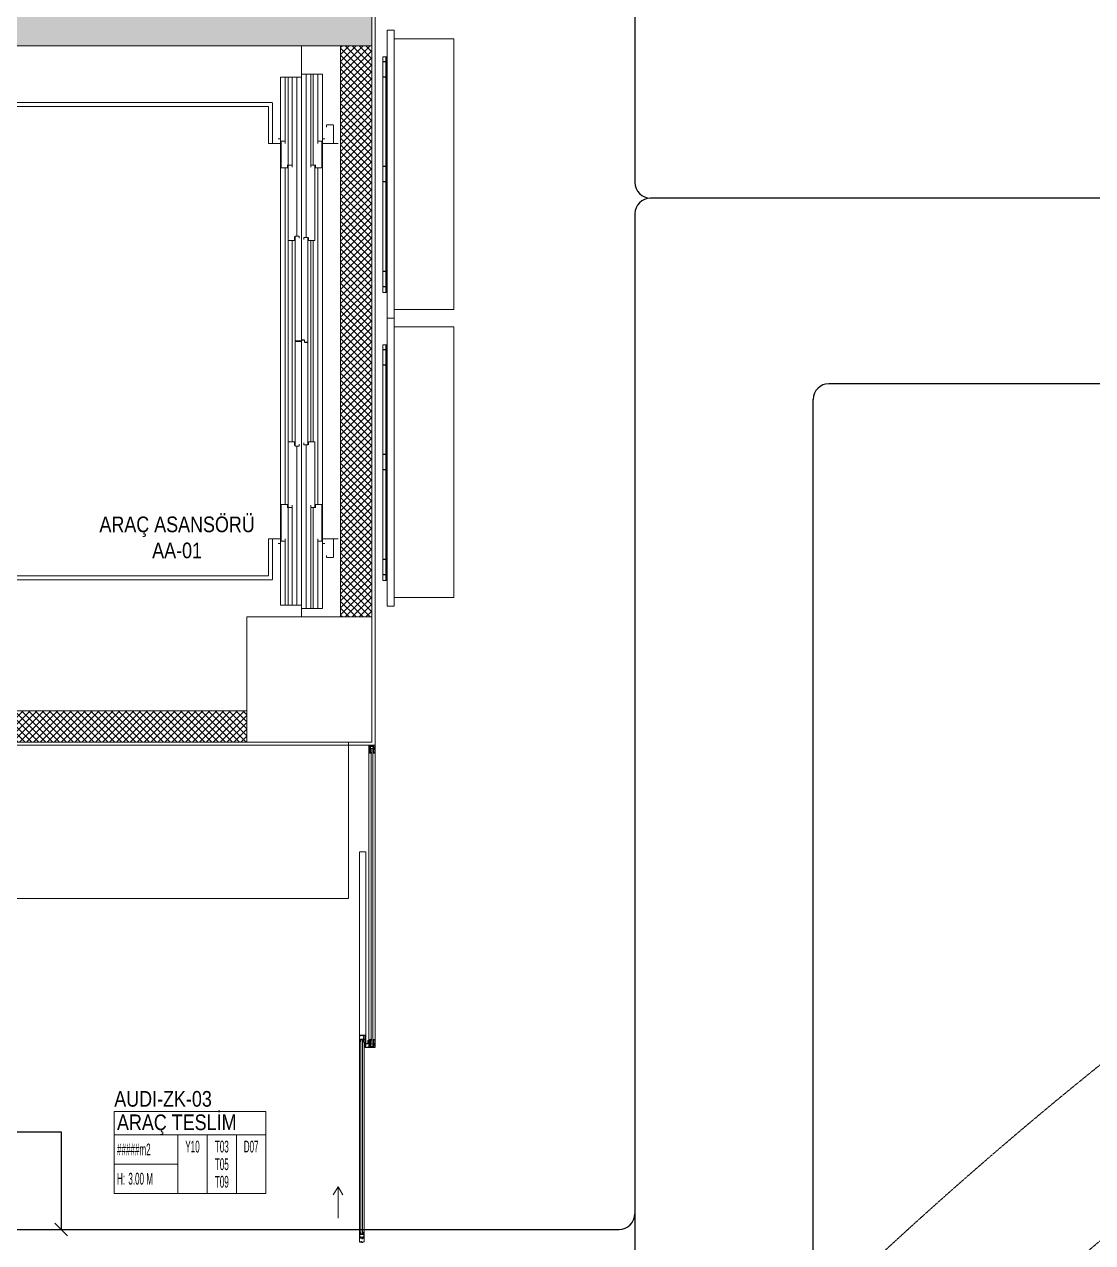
# Model space of a CAD drawing. Extents: x -1457 to 23780, y -2071 to 4205.
# Drawn here: x 1740 to 2423, y 1625 to 2404 of the extents above; entities that cross this region are included whole.
import ezdxf
from ezdxf.enums import TextEntityAlignment as Align

# ---------------------------------------------------------------- set-up
doc = ezdxf.new("R2010")
doc.units = 0
doc.header["$MEASUREMENT"] = 0
doc.linetypes.add('HIDDEN', pattern=[0.375, 0.25, -0.125])
doc.layers.get('0').update_dxf_attribs({"color": 9, "lineweight": 9})
for name, color, linetype, lineweight in [('10', 9, 'Continuous', 9), ('E-KABLO', 7, 'Continuous', 30), ('E-YAZI', 7, 'Continuous', 30), ('M-TEFRIS2-015', 129, 'Continuous', 9), ('M-TEFRIS2-015 @ 1', 129, 'Continuous', 9)]:
    doc.layers.add(name, color=color, linetype=linetype, lineweight=lineweight)
doc.styles.add('Arial', font='arial.ttf', dxfattribs={"height": 2.5})
doc.styles.add('MuuM_TEXT-STANDART', font='ARIALN.TTF')
pattern_1 = [(225, (-604.72494, -2171.82614), (-0.0883883476, 0.0883883476), []), (135, (-604.72494, -2171.82614), (0.0883883476, 0.0883883476), [])]

# ---------------------------------------------------------------- blocks, each defined once
blk = doc.blocks.new('0_arrow4')
for points in [[(-100, 0), (0, 0)], [(0, 0), (-26, 15)], [(0, 0), (-26, -15)]]:
    blk.add_lwpolyline(points)
blk = doc.blocks.new('HHIMA10-IZQUIERDA$0$JUHI08')
blk.add_lwpolyline([(27, 9.7, -0.414214), (26.8, 9.5), (26, 9.5), (26, 8.5), (27, 8.5), (26, 6), (26, 0), (23.5, -2.5), (22, -2.5), (21.5, -3), (21, -2.5), (20.5, -2.5), (20, -3), (19.5, -2.5), (19, -2.5), (18.5, -3), (18, -2.5), (17.5, -2.5), (17, -3), (16.5, -2.5), (14.3, -2.5, -0.377964), (11.7, -2.5), (7.5, -2.5), (7, -3), (6.5, -2.5), (2.5, -2.5), (0, 0), (0, 6), (-1, 8.5), (0, 8.5), (0, 9.5), (-0.8, 9.5, -0.414214), (-1, 9.7), (-1, 9.9, -0.339454), (0.1, 11.4), (7.1, 13.5, -1), (7.5, 12.1), (7.1, 12, 0.330788), (5, 9.2), (5, 7.5), (6.9, 5.6, -1), (6.2, 5), (5, 6.2), (5, 3.5), (6.9, 1.6, -1), (6.2, 1), (5, 2.2), (5, -1), (11.7, -1, 0.377964), (14.3, -1), (21, -1), (21, 2.2), (19.8, 1, -1), (19.1, 1.6), (21, 3.5), (21, 6.2), (19.8, 5, -1), (19.1, 5.6), (21, 7.5), (21, 9.2, 0.330788), (18.9, 12), (18.5, 12.1, -1), (18.9, 13.5), (25.9, 11.4, -0.339454), (27, 9.9)], format="xyb", close=True)
for points in [[(3.5, 8), (3.5, 11), (1.5, 10.5), (1.5, 8)], [(3.5, 3.8), (3.5, 6.8), (1.5, 6.8), (1.5, 3.8)], [(2.5, -0.5), (3.5, -0.5), (3.5, 2.5), (1.5, 2.5), (1.5, 0.5)], [(22.5, 11), (22.5, 8), (24.5, 8), (24.5, 10.5)], [(22.5, 6.8), (22.5, 3.8), (24.5, 3.8), (24.5, 6.8)], [(24.5, 0.5), (23.5, -0.5), (22.5, -0.5), (22.5, 2.5), (24.5, 2.5)]]:
    blk.add_lwpolyline(points, close=True)
blk = doc.blocks.new('0_roomno2')
blk.add_lwpolyline([(19.38, -10.5), (0, -10.5), (0, 0), (19.38, 0)], close=True)
for points in [[(0, -3), (19.38, -3)], [(8.12, -3), (8.12, -10.5)], [(11.88, -3), (11.88, -10.5)], [(15.62, -3), (15.62, -10.5)], [(0, -6.75), (8.12, -6.75)]]:
    blk.add_lwpolyline(points)
at = {"style": 'MuuM_TEXT-STANDART', "width": 0.6}
blk.add_text('H:', height=1.5, dxfattribs=at).set_placement((0.35, -8.61), align=Align.MIDDLE_LEFT)
at = {"style": 'Arial'}
blk.add_attdef('ODANO', (0, 1.17), '', height=2, dxfattribs=at)
blk.add_attdef('MEKANADI', text='', height=2, dxfattribs=at).set_placement((0.35, -3), align=Align.BOTTOM_LEFT)
at = {"style": 'MuuM_TEXT-STANDART', "width": 0.6}
for tag, p in [('M2', (0.35, -4.88)), ('TEMIZTAVANYUKSEKLIGI', (1.8, -8.61))]:
    blk.add_attdef(tag, text='', height=1.5, dxfattribs=at).set_placement(p, align=Align.MIDDLE_LEFT)
for tag, p in [('YER01', (10, -4.5)), ('TAVAN01', (13.75, -4.5)), ('DUVAR01', (17.5, -4.5)), ('YER02', (10, -6.75)), ('TAVAN02', (13.75, -6.75)), ('DUVAR02', (17.5, -6.75)), ('YER03', (10, -9)), ('TAVAN03', (13.75, -9)), ('DUVAR03', (17.5, -9))]:
    blk.add_attdef(tag, text='', height=1.5, dxfattribs=at).set_placement(p, align=Align.MIDDLE_CENTER)
blk = doc.blocks.new('p-kolon_80x80')
blk.add_lwpolyline([(-40, -40), (40, -40), (40, 40), (-40, 40)], close=True)
blk = doc.blocks.new('p-strahle-alüminyumdoğramaprofili')
at = {"layer": '10'}
h = blk.add_hatch(dxfattribs=at)
h.set_pattern_fill('NET', color=256, angle=315, style=0)
h.set_pattern_definition(pattern_1)
h.paths.add_polyline_path([(-4.62, 2.65), (-4.68, 2.65), (-4.72, 2.75), (-4.72, 2.8), (-4.69, 2.8), (-4.69, 2.92), (-4.98, 2.92), (-4.98, 2.8), (-4.95, 2.8), (-4.99, 2.65), (-5.08, 2.66), (-5.25, 2.28), (-5.14, 2.28), (-5.14, 2.33), (-4.98, 2.52, 0.2599), (-4.9, 2.28), (-4.66, 2.28, 0.382682)])
h.paths.add_polyline_path([(-4.86, 2.52), (-4.67, 2.52, -2.16717)], flags=16)
h = blk.add_hatch(dxfattribs=at)
h.set_pattern_fill('NET', color=256, angle=315, style=0)
h.set_pattern_definition(pattern_1)
h.paths.add_polyline_path([(-4.62, 0.88), (-4.68, 0.88), (-4.72, 0.77), (-4.72, 0.73), (-4.69, 0.73), (-4.69, 0.6), (-4.98, 0.6), (-4.98, 0.73), (-4.95, 0.73), (-4.99, 0.88), (-5.08, 0.87), (-5.25, 1.24), (-5.14, 1.24), (-5.14, 1.2), (-4.98, 1.01, -0.2599), (-4.9, 1.24), (-4.66, 1.24, -0.382682)])
h.paths.add_polyline_path([(-4.86, 1), (-4.67, 1, 2.16717)], flags=16)
h = blk.add_hatch(dxfattribs=at)
h.set_pattern_fill('NET', color=256, angle=315, style=0)
h.set_pattern_definition([(225, (-608.45214, -2173.53612), (-0.0883883476, 0.0883883476), []), (135, (-608.45214, -2173.53612), (0.0883883476, 0.0883883476), [])])
h.paths.add_polyline_path([(-3.45, 2.28), (-3.45, 2.57), (-4.49, 2.57), (-4.49, 2.28)])
h = blk.add_hatch(dxfattribs=at)
h.set_pattern_fill('NET', color=256, angle=315, style=0)
h.set_pattern_definition([(225, (-608.45214, -2180.04526), (-0.0883883476, 0.0883883476), []), (135, (-608.45214, -2180.04526), (0.0883883476, 0.0883883476), [])])
h.paths.add_polyline_path([(-3.45, 0.93), (-3.45, 1.24), (-4.49, 1.24), (-4.49, 0.93)])
h = blk.add_hatch(dxfattribs=at)
h.set_pattern_fill('NET', color=256, angle=315, style=0)
h.set_pattern_definition([(225, (-629.50454, -2177.58922), (-0.0883883476, 0.0883883476), []), (135, (-629.50454, -2177.58922), (0.0883883476, 0.0883883476), [])])
h.paths.add_polyline_path([(0, 0.68), (0, 1.75), (-0.18, 1.75), (-0.18, 0.68)])
for points in [[(-5.08, 2.66), (-5.25, 2.28)], [(-5.09, 0.88), (-5.25, 1.24)], [(-4.98, 2.52), (-5.14, 2.33), (-5.14, 2.28)], [(-4.98, 1.01), (-5.14, 1.2), (-5.14, 1.24)], [(-4.92, 3.6), (-4.92, 3.16), (-4.61, 3.16), (-4.61, 2.87), (-4.52, 2.87), (-4.62, 2.65), (-4.68, 2.65), (-4.72, 2.75), (-4.72, 2.8), (-4.69, 2.8), (-4.69, 3.05), (-4.98, 3.05), (-4.98, 2.8), (-4.95, 2.8), (-4.99, 2.65), (-5.08, 2.66), (-5.07, 3.76), (-0.11, 3.76)], [(-4.69, 2.92), (-4.98, 2.92)], [(-4.71, 0.6), (-4.98, 0.6)], [(-2.83, 0.2), (-2.67, 0.2), (-2.67, -0.04), (-4.87, -0.04), (-4.87, 0.19), (-4.57, 0.19), (-4.57, 0.73), (-2.67, 0.73)], [(-4.52, 2.87), (-4.49, 2.87), (-4.49, 2.26)], [(-4.49, 0.93), (-4.49, 0.93), (-4.49, 1.26)], [(-3.45, 2.26), (-3.45, 2.57)], [(-3.45, 1.26), (-3.45, 0.93)], [(-2.08, 0.93), (-2.08, 2.57)], [(-0.18, 0.68), (0, 0.68), (0, 1.75)], [(-0.18, 1.75), (0, 1.75)]]:
    blk.add_lwpolyline(points, dxfattribs=at)
for points in [[(-0.18, 2.74), (-0.18, 2.21), (0, 2.21), (0, 2.08), (-0.18, 2.08), (-0.18, 0.43), (0, 0.43), (0, 0), (-0.12, 0), (-0.12, -0.24), (-5.09, -0.24), (-5.09, 0.88), (-4.98, 0.88), (-4.94, 0.7), (-4.99, 0.7), (-4.99, 0.33), (-4.71, 0.33), (-4.71, 0.88), (-4.56, 0.88), (-4.52, 0.93), (-1.28, 0.93), (-1.2, 1.22), (-0.9, 1.22), (-0.9, 0.62), (-0.58, 0.62), (-0.58, 2.74)], [(-2.03, 0.78), (-1.35, 0.78), (-1.35, 0.08), (-1.28, 0.04), (-1.28, -0.04), (-2.09, -0.04), (-2.09, 0.1), (-2.03, 0.15)]]:
    blk.add_lwpolyline(points, close=True, dxfattribs=at)
for points in [[(-0.57, 3.26), (-0.57, 3.62), (-4.89, 3.62), (-4.89, 3.65, 0.561743), (-4.97, 3.66, 0.595966), (-4.92, 3.6, -2.204878)], [(-4.67, 2.52), (-4.86, 2.52, 1)], [(-4.67, 1), (-4.86, 1, -1)], [(-4.61, 2.87), (-4.49, 3.45, -0.833203), (-4.18, 3.44, -0.447088)], [(-4.49, 2.57), (-1.23, 2.57, -0.414214), (-0.9, 2.25), (-0.9, 1.22)], [(-4.18, 3.44), (-4.18, 2.99, 0.414214), (-4.07, 2.89), (-0.82, 2.89), (-0.82, 3.62)], [(-2.67, 0.73), (-2.67, 0.32), (-2.83, 0.32, 1), (-2.83, 0.2, -1)], [(-0.11, 3.76), (-0.11, 3.62), (-0.45, 3.62), (-0.45, 3.14, -1), (-0.66, 3.14)], [(-0.66, 3.14, -0.305404), (-0.57, 3.26, -5.773092)]]:
    blk.add_lwpolyline(points, format="xyb", dxfattribs=at)
for centre, radius, start, end in [((-4.73, 2.47), 0.253, 168.66756, 234.12581), ((-4.73, 1.06), 0.253, 125.87419, 191.33244), ((-4.77, 2.44), 0.125, 139.54015, 40.45985), ((-4.77, 1.08), 0.125, 319.54015, 220.45985), ((-4.84, 2.48), 0.273, 305.97376, 36.42893), ((-4.84, 1.04), 0.273, 323.57107, 54.02624)]:
    blk.add_arc(centre, radius, start, end, dxfattribs=at)

msp = doc.modelspace()

# ---------------------------------------------------------------- hatches: boundary and pattern name
at = {"layer": 'M-TEFRIS2-015', "linetype": 'HIDDEN', "lineweight": 0}
h = msp.add_hatch(dxfattribs=at)
h.set_pattern_fill('ANSI33', color=256, scale=25, style=0)
h.paths.add_polyline_path([(1222.5, 2515), (1757.5, 2515), (1757.5, 2430), (1962.5, 2430), (1962.5, 2390), (1717.5, 2390), (1717.5, 2475), (1212.5, 2475), (1212.5, 2390), (1162.5, 2390), (1162.5, 2515), (1162.5, 2825), (1962.5, 2825), (1962.5, 2785), (1212.5, 2785), (1212.5, 2515)])
h = msp.add_hatch(dxfattribs=at)
h.set_pattern_fill('ANSI37', color=256, scale=25, style=0)
h.paths.add_polyline_path([(1942.5, 2390), (1962.5, 2390), (1962.5, 2025), (1942.5, 2025)])
h = msp.add_hatch(dxfattribs=at)
h.set_pattern_fill('ANSI37', color=256, scale=25, style=0)
h.paths.add_polyline_path([(1262.5, 1945), (1882.5, 1945), (1882.5, 1965), (1262.5, 1965)])

# ---------------------------------------------------------------- linework, layer by layer
at = {"layer": 'E-KABLO', "color": 6}
for p, q in [((2130.52, 2691.05), (2130.52, 2302.69)), ((4696.75, 2292.69), (2140.52, 2292.69)), ((2130.52, 2282.69), (2130.52, 1069.91)), ((4583.26, 2174.05), (2254.51, 2174.05)), ((2244.51, 935.67), (2244.51, 2164.05)), ((1657.76, 1633.58), (2120.52, 1633.58))]:
    msp.add_line(p, q, dxfattribs=at)
at = {"layer": 'E-KABLO'}
msp.add_line((1763.93, 1696.04), (1763.93, 1633.58), dxfattribs=at)
at = {"layer": 'E-KABLO', "color": 6}
for centre, start, end in [((2140.52, 2302.69), 180, 270), ((2140.52, 2282.69), 90, 180), ((2254.51, 2164.05), 90, 180), ((2120.52, 1643.58), 270, 0)]:
    msp.add_arc(centre, 10, start, end, dxfattribs=at)
at = {"layer": 'E-YAZI'}
for p, q in [((1640.3, 1696.04), (1763.93, 1696.04)), ((1759.89, 1637.63), (1767.97, 1629.54))]:
    msp.add_line(p, q, dxfattribs=at)
at = {"layer": 'M-TEFRIS2-015', "linetype": 'HIDDEN', "lineweight": 0}
for p, q in [((1972.3, 2400), (1976.8, 2400)), ((1972.3, 2216), (1972.3, 2400)), ((1976.8, 2400), (1976.8, 2216)), ((1976.8, 2394.5), (2014.8, 2394.5)), ((1976.8, 2221.5), (1976.8, 2394.5)), ((2014.8, 2394.5), (2014.8, 2221.5)), ((1969.5, 2382.99), (1972, 2382.99)), ((1969.5, 2232.34), (1969.5, 2382.99)), ((1971.5, 2380), (1971.5, 2382.99)), ((1972, 2380), (1972, 2382.99)), ((1969.5, 2379.8), (1969.5, 2380)), ((1970, 2379.8), (1970, 2380)), ((1970, 2380), (1972.3, 2380)), ((1970, 2379.8), (1972.3, 2379.8)), ((1971.5, 2370.2), (1971.5, 2379.8)), ((1972, 2370.2), (1972, 2379.8)), ((1917.5, 2370), (1904, 2370)), ((1904, 2370), (1904, 2032.5)), ((1907, 2370), (1907, 2329)), ((1909, 2370), (1909, 2313.8)), ((1911.5, 2370), (1911.5, 2313.8)), ((1914.5, 2370), (1914.5, 2268.45)), ((1917.5, 2372), (1931, 2372)), ((1917.5, 2372), (1917.5, 2030.5)), ((1917.5, 2370), (1917.5, 2032.5)), ((1920.5, 2372), (1920.5, 2267.6)), ((1923.5, 2372), (1923.5, 2313.8)), ((1925, 2372), (1925, 2313.8)), ((1928, 2372), (1928, 2329)), ((1931, 2372), (1931, 2030.5)), ((1969.5, 2370.2), (1969.5, 2370)), ((1970, 2370), (1970, 2370.2)), ((1970, 2370.2), (1972.3, 2370.2)), ((1970, 2370), (1972.3, 2370)), ((1971.5, 2313), (1971.5, 2370)), ((1972, 2313), (1972, 2370)), ((1249, 2353.8), (1899, 2353.8)), ((1899, 2327.5), (1899, 2353.8)), ((1251.5, 2351.3), (1896.5, 2351.3)), ((1896.5, 2327.5), (1896.5, 2351.3)), ((1899, 2327.5), (1896.5, 2327.5)), ((1938, 2327.5), (1941, 2327.5)), ((1969.5, 2312.8), (1969.5, 2313)), ((1970, 2312.8), (1970, 2313)), ((1970, 2313), (1972.3, 2313)), ((1970, 2312.8), (1972.3, 2312.8)), ((1971.5, 2303.2), (1971.5, 2312.8)), ((1972, 2303.2), (1972, 2312.8)), ((1907, 2312), (1907, 2096.8)), ((1928, 2312), (1928, 2096.8)), ((1969.5, 2303.2), (1969.5, 2303)), ((1970, 2303.2), (1972.3, 2303.2)), ((1970, 2303), (1970, 2303.2)), ((1970, 2303), (1972.3, 2303)), ((1971.5, 2246), (1971.5, 2303)), ((1972, 2246), (1972, 2303)), ((1909, 2265.6), (1909, 2137)), ((1911.5, 2265.6), (1911.5, 2137)), ((1923.5, 2265.6), (1923.5, 2137)), ((1925, 2265.6), (1925, 2137)), ((1969.5, 2245.8), (1969.5, 2246)), ((1970, 2245.8), (1970, 2246)), ((1970, 2246), (1972.3, 2246)), ((1970, 2245.8), (1972.3, 2245.8)), ((1971.5, 2236.2), (1971.5, 2245.8)), ((1972, 2236.2), (1972, 2245.8)), ((1969.5, 2236.2), (1969.5, 2236)), ((1970, 2236.2), (1972.3, 2236.2)), ((1970, 2236), (1970, 2236.2)), ((1970, 2236), (1972.3, 2236)), ((1971.5, 2232.34), (1971.5, 2236)), ((1972, 2232.34), (1972, 2236)), ((1972, 2232.34), (1969.5, 2232.34)), ((2014.8, 2221.5), (1976.8, 2221.5)), ((1972.3, 2216), (1976.8, 2216)), ((1972.3, 2216), (1976.8, 2216)), ((1972.3, 2032), (1972.3, 2216)), ((1976.8, 2216), (1976.8, 2032)), ((1976.8, 2210.5), (2014.8, 2210.5)), ((1976.8, 2037.5), (1976.8, 2210.5)), ((2014.8, 2210.5), (2014.8, 2037.5)), ((1969.5, 2198.99), (1972, 2198.99)), ((1969.5, 2048.34), (1969.5, 2198.99)), ((1969.5, 2195.8), (1969.5, 2196)), ((1970, 2195.8), (1970, 2196)), ((1970, 2196), (1972.3, 2196)), ((1970, 2195.8), (1972.3, 2195.8)), ((1971.5, 2196), (1971.5, 2198.99)), ((1971.5, 2186.2), (1971.5, 2195.8)), ((1972, 2196), (1972, 2198.99)), ((1972, 2186.2), (1972, 2195.8)), ((1969.5, 2186.2), (1969.5, 2186)), ((1970, 2186), (1970, 2186.2)), ((1970, 2186.2), (1972.3, 2186.2)), ((1970, 2186), (1972.3, 2186)), ((1971.5, 2129), (1971.5, 2186)), ((1972, 2129), (1972, 2186)), ((1914.5, 2134.15), (1914.5, 2032.5)), ((1920.5, 2135), (1920.5, 2030.5)), ((1969.5, 2128.8), (1969.5, 2129)), ((1970, 2128.8), (1970, 2129)), ((1970, 2129), (1972.3, 2129)), ((1970, 2128.8), (1972.3, 2128.8)), ((1971.5, 2119.2), (1971.5, 2128.8)), ((1972, 2119.2), (1972, 2128.8)), ((1969.5, 2119.2), (1969.5, 2119)), ((1970, 2119.2), (1972.3, 2119.2)), ((1970, 2119), (1970, 2119.2)), ((1970, 2119), (1972.3, 2119)), ((1971.5, 2062), (1971.5, 2119)), ((1972, 2062), (1972, 2119)), ((1909, 2095), (1909, 2032.5)), ((1911.5, 2095), (1911.5, 2032.5)), ((1923.5, 2095), (1923.5, 2030.5)), ((1925, 2095), (1925, 2030.5)), ((1899, 2075), (1896.5, 2075)), ((1896.5, 2075), (1896.5, 2051.3)), ((1899, 2075), (1899, 2048.8)), ((1907, 2073.5), (1907, 2032.5)), ((1928, 2073.5), (1928, 2030.5)), ((1938, 2075), (1941, 2075)), ((1969.5, 2061.8), (1969.5, 2062)), ((1970, 2061.8), (1970, 2062)), ((1970, 2062), (1972.3, 2062)), ((1970, 2061.8), (1972.3, 2061.8)), ((1971.5, 2052.2), (1971.5, 2061.8)), ((1972, 2052.2), (1972, 2061.8)), ((1899, 2048.8), (1249, 2048.8)), ((1896.5, 2051.3), (1251.5, 2051.3)), ((1969.5, 2052.2), (1969.5, 2052)), ((1972, 2048.34), (1969.5, 2048.34)), ((1970, 2052.2), (1972.3, 2052.2)), ((1970, 2052), (1970, 2052.2)), ((1970, 2052), (1972.3, 2052)), ((1971.5, 2048.34), (1971.5, 2052)), ((1972, 2048.34), (1972, 2052)), ((1904, 2032.5), (1917.5, 2032.5)), ((2014.8, 2037.5), (1976.8, 2037.5)), ((1917.5, 2030.5), (1931, 2030.5)), ((1972.3, 2032), (1976.8, 2032)), ((1954.5, 1631.89), (1954.5, 1753.72)), ((1956.51, 1754.8), (1955.51, 1754.8)), ((1955.51, 1754.8), (1955.51, 1630.78)), ((1956.51, 1754.8), (1956.51, 1630.78)), ((1957.5, 1631.89), (1957.5, 1754.57)), ((1958.27, 1751.85), (1957.64, 1751.96)), ((1957.64, 1751.55), (1958.27, 1751.64)), ((1956.51, 1630.78), (1955.51, 1630.78))]:
    msp.add_line(p, q, dxfattribs=at)
for points in [[(1222.5, 2515), (1757.5, 2515), (1757.5, 2430), (1962.5, 2430), (1962.5, 2390), (1717.5, 2390), (1717.5, 2475), (1212.5, 2475), (1212.5, 2390), (1162.5, 2390), (1162.5, 2515), (1162.5, 2825), (1962.5, 2825), (1962.5, 2785), (1212.5, 2785), (1212.5, 2515)], [(1942.5, 2390), (1962.5, 2390), (1962.5, 2025), (1942.5, 2025)], [(1262.5, 1945), (1882.5, 1945), (1882.5, 1965), (1262.5, 1965)], [(1947.5, 1845), (1182.5, 1845), (1182.5, 1945), (1947.5, 1945)], [(1958.38, 1752.08), (1958.27, 1752.08), (1958.27, 1751.42), (1958.38, 1751.42)], [(1956.06, 1627.73), (1956.09, 1627.66), (1956.12, 1627.58), (1956.17, 1627.53), (1956.21, 1627.5), (1956.26, 1627.5), (1956.61, 1627.96), (1956.97, 1627.96), (1956.97, 1628.27), (1956.61, 1628.27), (1956.61, 1628.47), (1956.8, 1628.47), (1956.8, 1628.49), (1956.8, 1628.53), (1956.6, 1628.72), (1955.35, 1628.72), (1955.15, 1628.53), (1955.15, 1628.49), (1955.15, 1628.47), (1955.33, 1628.47), (1955.33, 1628.27), (1955.03, 1628.27), (1955.03, 1627.96), (1955.25, 1627.92), (1955.41, 1627.92), (1955.44, 1628.05), (1955.49, 1628.2), (1955.53, 1628.26), (1955.62, 1628.34), (1955.72, 1628.41), (1955.79, 1628.42), (1955.89, 1628.41), (1955.94, 1628.38), (1955.96, 1628.32), (1955.99, 1628.04), (1956.03, 1627.83)]]:
    msp.add_lwpolyline(points, close=True, dxfattribs=at)
for points in [[(1182.5, 1943), (1964.5, 1943), (1964.5, 2480), (1962.5, 2480)], [(1917.5, 2390), (1917.5, 2025)], [(1932.5, 2330.5), (1931, 2330.5), (1931, 2327.5), (1938, 2327.5), (1938, 2339.5), (1933.5, 2339.5), (1933.5, 2338)], [(1902.5, 2330.5), (1904, 2330.5), (1904, 2327.5), (1899, 2327.5)], [(1908.5, 2314), (1908.5, 2312), (1904.5, 2312), (1904.5, 2329), (1907, 2329), (1907, 2327.5)], [(1926.5, 2314), (1926.5, 2312), (1930.5, 2312), (1930.5, 2329), (1928, 2329), (1928, 2327.5)], [(1913, 2268.1), (1913, 2265.6), (1909, 2265.6), (1909, 2313.8), (1911.5, 2313.8), (1911.5, 2312.3)], [(1922, 2267.6), (1922, 2265.6), (1926, 2265.6), (1926, 2313.8), (1923.5, 2313.8), (1923.5, 2312.3)], [(1917.5, 2202.95), (1917.5, 2201.45), (1913.5, 2201.45), (1913.5, 2268.45), (1916, 2268.45), (1916, 2266.95)], [(1917.5, 2203.6), (1917.5, 2202.1), (1919.5, 2202.1), (1919.5, 2200.6), (1921.5, 2200.6), (1921.5, 2267.6), (1919, 2267.6), (1919, 2266.1)], [(1917.5, 2199.65), (1917.5, 2201.15), (1913.5, 2201.15), (1913.5, 2134.15), (1916, 2134.15), (1916, 2135.65)], [(1917.5, 2200.5), (1917.5, 2202), (1919.4, 2202), (1919.4, 2200.5), (1921.5, 2200.5), (1921.5, 2135), (1919, 2135), (1919, 2136.5)], [(1913, 2134.5), (1913, 2137), (1909, 2137), (1909, 2095), (1911.5, 2095), (1911.5, 2096.5)], [(1922, 2135), (1922, 2137), (1926, 2137), (1926, 2095), (1923.5, 2095), (1923.5, 2096.5)], [(1908.5, 2094.8), (1908.5, 2096.8), (1904.5, 2096.8), (1904.5, 2073.5), (1907, 2073.5), (1907, 2075)], [(1926.5, 2094.8), (1926.5, 2096.8), (1930.5, 2096.8), (1930.5, 2073.5), (1928, 2073.5), (1928, 2075)], [(1902.5, 2072), (1904, 2072), (1904, 2075), (1899, 2075)], [(1932.5, 2072), (1931, 2072), (1931, 2075), (1938, 2075), (1938, 2063), (1933.5, 2063), (1933.5, 2064.5)], [(1962, 1751.96), (1962, 1941.04)], [(1963, 1941.04), (1963, 1751.96)], [(1960.5, 1754.95), (1960.5, 1938.05)], [(1964.5, 1754.95), (1964.5, 1938.04)], [(1954.5, 1757.12), (1954.5, 1875), (1958.6, 1875), (1958.6, 1757.12)]]:
    msp.add_lwpolyline(points, dxfattribs=at)
for points in [[(1754.32, 730, -0.342283), (4527.5, 2199.66, -0.342283)], [(1956.11, 1625.08, -0.068877), (1955.98, 1625.54, -0.025103), (1955.95, 1625.82, 0.44249), (1955.77, 1625.92), (1955.7, 1625.91), (1955.52, 1625.76), (1955.42, 1625.55), (1955.39, 1625.42), (1955.24, 1625.42), (1955.01, 1625.46), (1954.99, 1625.46), (1954.99, 1625.39, -0.365977), (1954.49, 1625.98), (1954.49, 1754.62, -0.414214), (1955.09, 1755.22), (1955.94, 1755.22), (1955.99, 1755.17), (1956.04, 1755.22), (1957.04, 1755.22), (1957.09, 1755.17), (1957.14, 1755.22), (1957.99, 1755.22, -0.414214), (1958.59, 1754.62), (1958.59, 1754.62), (1958.59, 1752.69, -1), (1958.44, 1752.69), (1958.44, 1754.62), (1958.41, 1754.77), (1958.19, 1754.77, -1), (1958.19, 1754.87), (1958.31, 1754.87, 0.63755), (1958.33, 1754.91), (1957.99, 1755.07), (1957.59, 1755.07, 1), (1957.59, 1754.87), (1957.64, 1754.87, -1), (1957.64, 1754.77), (1957.59, 1754.77, 0.414214), (1957.49, 1754.67), (1957.49, 1753.47, -1), (1957.39, 1753.47), (1957.39, 1753.57, 1), (1957.29, 1753.57), (1957.29, 1753.22), (1957.26, 1753.19), (1957.29, 1753.16), (1957.29, 1752.82, 1), (1957.39, 1752.82), (1957.39, 1752.92, -1), (1957.49, 1752.92), (1957.49, 1625.98, -0.365977), (1956.99, 1625.39), (1956.99, 1625.46), (1956.6, 1625.46), (1956.24, 1625)]]:
    msp.add_lwpolyline(points, format="xyb", dxfattribs=at)
for points in [[(1954.7, 1753.72), (1954.5, 1753.72), (1954.5, 1757.12, -0.414214), (1955.1, 1757.72), (1955.95, 1757.72), (1956, 1757.67), (1956.05, 1757.72), (1957.05, 1757.72), (1957.1, 1757.67), (1957.15, 1757.72), (1958, 1757.72, -0.414214), (1958.6, 1757.12), (1958.6, 1755.19, -1), (1958.45, 1755.19), (1958.45, 1757.12, 0.085164), (1958.42, 1757.27), (1958.2, 1757.27, -1), (1958.2, 1757.37), (1958.33, 1757.37, 0.63755), (1958.34, 1757.41, 0.221337), (1958, 1757.57), (1957.6, 1757.57, 1), (1957.6, 1757.37), (1957.65, 1757.37, -1), (1957.65, 1757.27), (1957.6, 1757.27, 0.414214), (1957.5, 1757.17), (1957.5, 1755.97, -1), (1957.4, 1755.97), (1957.4, 1756.07, 1), (1957.3, 1756.07), (1957.3, 1755.72), (1957.27, 1755.69), (1957.3, 1755.66), (1957.3, 1755.32, 1), (1957.4, 1755.32), (1957.4, 1755.42, -1), (1957.5, 1755.42), (1957.5, 1753.72), (1957.3, 1753.72, -0.414214), (1957.2, 1753.82), (1957.2, 1753.92), (1957.3, 1753.92, 0.414214), (1957.35, 1753.97), (1957.35, 1754.42), (1957.3, 1754.42, -0.414214), (1957.2, 1754.52), (1957.2, 1754.62), (1957.3, 1754.62, 0.414214), (1957.35, 1754.67), (1957.35, 1755.07, 0.414214), (1957.3, 1755.12), (1954.7, 1755.12, 0.414214), (1954.65, 1755.07), (1954.65, 1754.67, 0.414214), (1954.7, 1754.62), (1954.8, 1754.62), (1954.8, 1754.52, -0.414214), (1954.7, 1754.42), (1954.65, 1754.42), (1954.65, 1753.97, 0.414214), (1954.7, 1753.92), (1954.8, 1753.92), (1954.8, 1753.82, -0.414214)], [(1954.79, 1757.44, -0.196262), (1955.1, 1757.57), (1957.25, 1757.57, -0.414214), (1957.35, 1757.47), (1957.35, 1757.37, -0.414214), (1957.25, 1757.27), (1957, 1757.27), (1957, 1757.12), (1957.25, 1757.12, -0.414214), (1957.35, 1757.02), (1957.35, 1756.32, -0.414214), (1957.3, 1756.27), (1957.2, 1756.27, 0.414214), (1957.15, 1756.22), (1957.15, 1755.37, -0.414214), (1957.05, 1755.27), (1954.75, 1755.27, -0.414214), (1954.65, 1755.37), (1954.65, 1757.02, -0.414214), (1954.75, 1757.12), (1955, 1757.12), (1955, 1757.27), (1954.86, 1757.27, -0.671875)], [(1954.65, 1630.54), (1954.65, 1630.94, -0.414214), (1954.7, 1630.99), (1954.8, 1630.99), (1954.8, 1631.09, 0.414214), (1954.7, 1631.19), (1954.65, 1631.19), (1954.65, 1631.64, -0.414214), (1954.7, 1631.69), (1954.8, 1631.69), (1954.8, 1631.79, 0.414214), (1954.7, 1631.89), (1954.5, 1631.89), (1954.5, 1628.48, 0.365977), (1955, 1627.89), (1955, 1628.29), (1955.28, 1628.29, 0.414214), (1955.33, 1628.34), (1955.33, 1628.39, 0.414214), (1955.28, 1628.44), (1955.15, 1628.44), (1955.15, 1628.74), (1955.45, 1628.74, 0.414214), (1955.5, 1628.79), (1955.5, 1628.84, 0.414214), (1955.45, 1628.89), (1955.31, 1628.89), (1955.28, 1628.86), (1955.25, 1628.89), (1955.1, 1628.89, 0.414214), (1955, 1628.79), (1955, 1628.49, -0.414214), (1954.95, 1628.44, 0.414214), (1954.85, 1628.34), (1954.85, 1628.3, -0.760399), (1954.76, 1628.28, -0.136106), (1954.7, 1628.48), (1954.7, 1630.14, -0.414214), (1954.8, 1630.24), (1957.2, 1630.24, -0.414214), (1957.3, 1630.14), (1957.3, 1628.48, -0.136106), (1957.24, 1628.28, -0.760399), (1957.15, 1628.3), (1957.15, 1628.34, 0.414214), (1957.05, 1628.44, -0.414214), (1957, 1628.49), (1957, 1628.79, 0.414214), (1956.9, 1628.89), (1956.55, 1628.89, 0.414214), (1956.5, 1628.84), (1956.5, 1628.79, 0.414214), (1956.55, 1628.74), (1956.85, 1628.74), (1956.85, 1628.44), (1956.73, 1628.44, 0.414214), (1956.68, 1628.39), (1956.68, 1628.34, 0.414214), (1956.73, 1628.29), (1957, 1628.29), (1957, 1627.89, 0.365977), (1957.5, 1628.48), (1957.5, 1631.89), (1957.3, 1631.89, 0.414214), (1957.2, 1631.79), (1957.2, 1631.69), (1957.3, 1631.69, -0.414214), (1957.35, 1631.64), (1957.35, 1631.19), (1957.3, 1631.19, 0.414214), (1957.2, 1631.09), (1957.2, 1630.99), (1957.3, 1630.99, -0.414214), (1957.35, 1630.94), (1957.35, 1630.54, -0.414214), (1957.3, 1630.49), (1954.7, 1630.49, -0.414214)]]:
    msp.add_lwpolyline(points, format="xyb", close=True, dxfattribs=at)
at = {"layer": 'M-TEFRIS2-015', "linetype": 'HIDDEN', "lineweight": 0, "flags": 128}
msp.add_lwpolyline([(1958.25, 1751.55), (1958.1, 1751.55), (1958.1, 1750.1, 0.414214), (1958.4, 1749.8), (1959.3, 1749.8), (1959.35, 1749.85), (1959.4, 1749.8), (1962.25, 1749.8), (1962.3, 1749.85), (1962.35, 1749.8), (1964.1, 1749.8), (1964.42, 1749.88, 0.344151), (1964.5, 1749.98), (1964.5, 1750), (1958.4, 1750, -0.414214), (1958.3, 1750.1), (1958.3, 1751.1), (1958.5, 1751.1, 0.414214), (1958.6, 1751.2), (1958.6, 1752.2), (1960.1, 1752.2), (1960.1, 1752.4), (1960, 1752.4), (1960, 1754.1), (1960.1, 1754.1), (1960.1, 1754.3), (1959.8, 1754.3), (1959.8, 1753.85), (1959.85, 1753.8), (1959.8, 1753.75), (1959.8, 1752.4), (1958.25, 1752.4), (1958.25, 1753.3), (1958.1, 1753.3), (1958.1, 1751.95), (1958.25, 1751.95), (1958.25, 1752.2), (1958.38, 1752.2), (1958.38, 1751.3), (1958.25, 1751.3)], format="xyb", close=True, dxfattribs=at)
at = {"layer": 'M-TEFRIS2-015', "linetype": 'HIDDEN', "lineweight": 0}
for radius, start, end in [(2647.53, 80.45701, 156.55486), (2401.58, 85.46185, 153.71717)]:
    msp.add_arc((4088.57, -323.37), radius, start, end, dxfattribs=at)

# ---------------------------------------------------------------- block references
msp.add_blockref('p-kolon_80x80', (1922.5, 1985), dxfattribs=at)
for name, p, xscale, yscale, zscale, rotation in [('HHIMA10-IZQUIERDA$0$JUHI08', (1957.3, 1754.82), 0.1, 0.1, 0.1, 180), ('0_arrow4', (1940.83, 1660.88), 0.2, 0.2, 0.5, 90)]:
    msp.add_blockref(name, p, dxfattribs=dict(at, xscale=xscale, yscale=yscale, zscale=zscale, rotation=rotation))
ref = msp.add_blockref('0_roomno2', (1797.82, 1709.04), dxfattribs=dict(at, xscale=5, yscale=5, zscale=5))
ref.add_attrib('ODANO', 'AUDI-ZK-03', dxfattribs={"layer": '0', "height": 10, "style": 'MuuM_TEXT-STANDART'}).set_placement((1797.82, 1709.04), align=Align.BOTTOM_LEFT)
ref.add_attrib('MEKANADI', 'ARAÇ TESLİM', dxfattribs={"layer": '0', "height": 10, "style": 'MuuM_TEXT-STANDART'}).set_placement((1799.57, 1694.04), align=Align.BOTTOM_LEFT)
ref.add_attrib('M2', '#####m2', dxfattribs={"layer": '0', "height": 7.5, "style": 'MuuM_TEXT-STANDART', "width": 0.6}).set_placement((1799.57, 1684.67), align=Align.MIDDLE_LEFT)
ref.add_attrib('TEMIZTAVANYUKSEKLIGI', '3.00 M', dxfattribs={"layer": '0', "height": 7.5, "style": 'MuuM_TEXT-STANDART', "width": 0.6}).set_placement((1806.82, 1666), align=Align.MIDDLE_LEFT)
ref.add_attrib('YER01', 'Y10', dxfattribs={"layer": '0', "height": 7.5, "style": 'MuuM_TEXT-STANDART', "width": 0.6}).set_placement((1847.82, 1686.54), align=Align.MIDDLE_CENTER)
ref.add_attrib('TAVAN01', 'T03', dxfattribs={"layer": '0', "height": 7.5, "style": 'MuuM_TEXT-STANDART', "width": 0.6}).set_placement((1866.57, 1686.54), align=Align.MIDDLE_CENTER)
ref.add_attrib('DUVAR01', 'D07', dxfattribs={"layer": '0', "height": 7.5, "style": 'MuuM_TEXT-STANDART', "width": 0.6}).set_placement((1885.32, 1686.54), align=Align.MIDDLE_CENTER)
ref.add_attrib('TAVAN02', 'T05', dxfattribs={"layer": '0', "height": 7.5, "style": 'MuuM_TEXT-STANDART', "width": 0.6}).set_placement((1866.57, 1675.29), align=Align.MIDDLE_CENTER)
ref.add_attrib('TAVAN03', 'T09', dxfattribs={"layer": '0', "height": 7.5, "style": 'MuuM_TEXT-STANDART', "width": 0.6}).set_placement((1866.57, 1664.04), align=Align.MIDDLE_CENTER)
at = {"layer": 'M-TEFRIS2-015', "linetype": 'HIDDEN', "lineweight": 0, "xscale": 0.1, "yscale": 0.1, "zscale": 0.1}
msp.add_blockref('HHIMA10-IZQUIERDA$0$JUHI08', (1954.7, 1630.79), dxfattribs=at)
at = {"layer": 'M-TEFRIS2-015 @ 1', "linetype": 'HIDDEN', "lineweight": 0, "rotation": 90}
msp.add_blockref('p-strahle-alüminyumdoğramaprofili', (1964.26, 1943.12), dxfattribs=at)
at = {"layer": 'M-TEFRIS2-015 @ 1', "linetype": 'HIDDEN', "lineweight": 0, "xscale": -1, "rotation": 90}
msp.add_blockref('p-strahle-alüminyumdoğramaprofili', (1964.26, 1749.88), dxfattribs=at)

# ---------------------------------------------------------------- texts
at = {"layer": 'M-TEFRIS2-015', "linetype": 'HIDDEN', "lineweight": 0, "insert": (1837.98, 2075.78), "char_height": 10, "attachment_point": 5, "style": 'MuuM_TEXT-STANDART'}
msp.add_mtext_dynamic_manual_height_columns('ARAÇ ASANSÖRÜ\\PAA-01', width=388.5584, gutter_width=156.51, heights=[0], dxfattribs=at)

doc.saveas('drawing.dxf')
